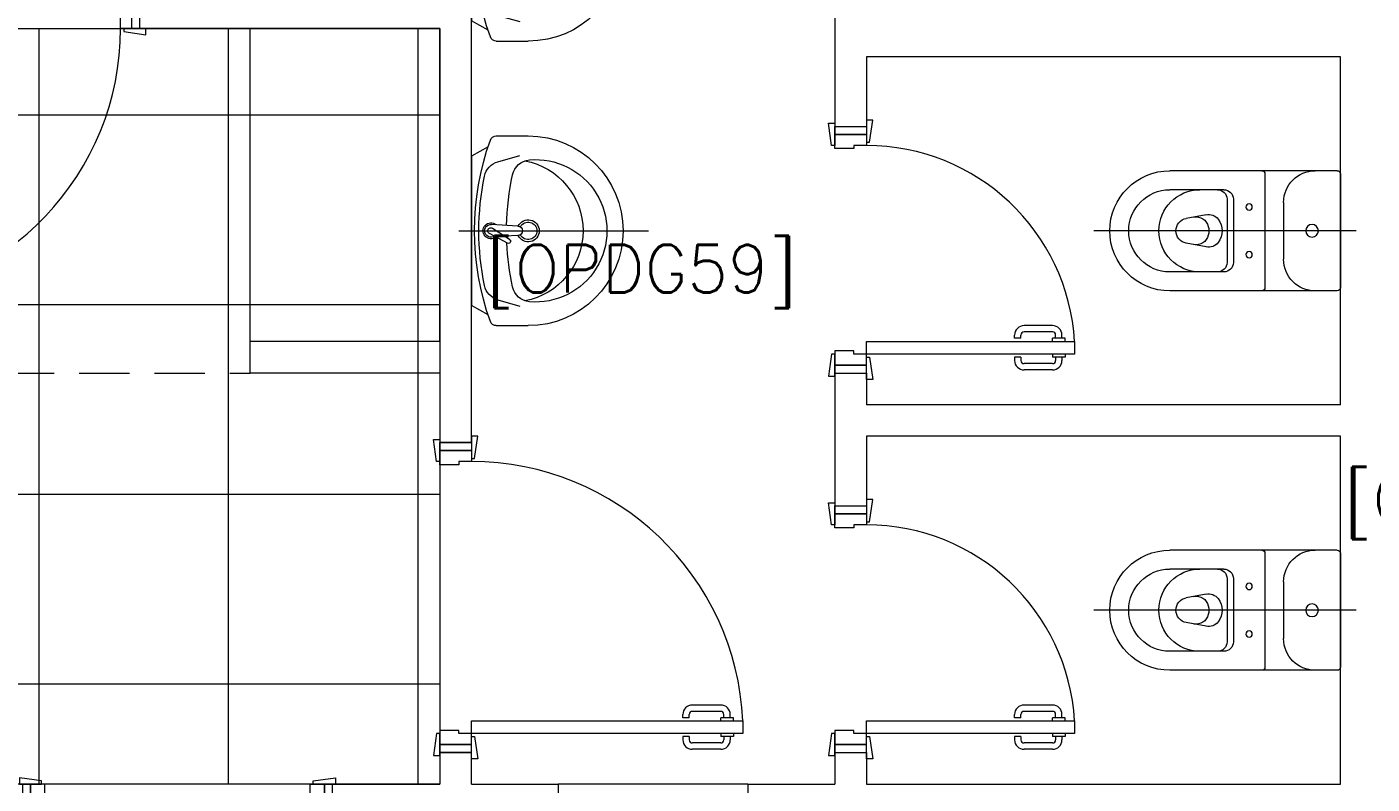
# Model space of a CAD drawing. Header units: inches. Extents: x -246178 to 57169, y -29325 to 19878.
# Drawn here: x 11362 to 15618, y 3883 to 6278 of the extents above; entities that cross this region are included whole.
import ezdxf

# ---------------------------------------------------------------- set-up
doc = ezdxf.new("R2010")
doc.units = ezdxf.units.IN
doc.header["$LTSCALE"] = 25
doc.header["$MEASUREMENT"] = 0
doc.linetypes.add('00-Ground Floor$0$HIDDEN', pattern=[9.525, 6.35, -3.175])
doc.linetypes.add('DASHDOT', pattern=[25.4, 12.7, -6.35, 0, -6.35])
doc.layers.get('0').update_dxf_attribs({"color": 8})
for name, color, linetype, lineweight in [('00-Ground Floor$0$72_EGR_BASE_TEXT', 252, 'Continuous', 5), ('00-Ground Floor$0$Aluminum', 251, 'Continuous', 5), ('00-Ground Floor$0$Frame', 252, 'Continuous', 9), ('00-Ground Floor$0$Proj', 251, 'Continuous', 5), ('00-Ground Floor$0$SANIT', 250, 'Continuous', 5), ('00-Ground Floor$0$Walls', 251, 'Continuous', 5), ('00-Ground Floor$0$Wooden Joinery', 251, 'Continuous', 5), ('E-LITE-CLNG-CNDT', 6, 'DASHDOT', 35)]:
    doc.layers.add(name, color=color, linetype=linetype, lineweight=lineweight)
doc.styles.add('00-Ground Floor$0$SIMPLEX', font='SIMPLEX.shx', dxfattribs={"height": 150})

# ---------------------------------------------------------------- blocks, each defined once
blk = doc.blocks.new('00-Ground Floor$0$A$C72370EFE')
at = {"layer": '00-Ground Floor$0$Wooden Joinery'}
for p, q in [((-0.01, -0.04), (-0.02, -0.04)), ((-0.01, -0.03), (-0.01, -0.07)), ((0, -0.03), (-0.01, -0.03)), ((0.04, -0.03), (0.05, -0.03)), ((0.05, -0.03), (0.05, -0.07)), ((0.05, -0.04), (0.06, -0.04)), ((-0.05, -0.07), (-0.05, -0.16)), ((-0.03, -0.07), (-0.03, -0.16)), ((-0.01, -0.06), (-0.02, -0.06)), ((0, -0.07), (-0.01, -0.07)), ((0.04, -0.07), (0.05, -0.07)), ((0.05, -0.06), (0.06, -0.06)), ((0.07, -0.07), (0.07, -0.16)), ((0.09, -0.07), (0.09, -0.16)), ((-0.01, -0.17), (-0.02, -0.17)), ((-0.01, -0.17), (-0.01, -0.19)), ((0.05, -0.17), (0.06, -0.17)), ((0.05, -0.17), (0.05, -0.19)), ((-0.01, -0.19), (-0.02, -0.19)), ((0.05, -0.19), (0.06, -0.19))]:
    blk.add_line(p, q, dxfattribs=at)
for centre, radius, start, end in [((-0.02, -0.07), 0.03, 90, 180), ((0.06, -0.07), 0.03, 0, 90), ((-0.02, -0.07), 0.01, 90, 180), ((0.06, -0.07), 0.01, 0, 90), ((-0.02, -0.16), 0.03, 180, 270), ((-0.02, -0.16), 0.01, 180, 270), ((0.06, -0.16), 0.01, 270, 0), ((0.06, -0.16), 0.03, 270, 0)]:
    blk.add_arc(centre, radius, start, end, dxfattribs=at)
blk = doc.blocks.new('00-Ground Floor$0$A$C5DAD61B4')
at = {"layer": '00-Ground Floor$0$Wooden Joinery'}
for points in [[(80, 959.1), (80, 969.1), (10, 979.1), (10, 959.1)], [(940, 959.1), (940, 969.1), (1010, 979.1), (1010, 959.1)], [(70, 859.1), (70, 849.1), (0, 839.1), (0, 859.1)], [(120, 859.1), (120, 0), (80, 0), (80, 859.1)], [(950, 859.1), (950, 849.1), (1020, 839.1), (1020, 859.1)]]:
    blk.add_lwpolyline(points, close=True, dxfattribs=at)
for points in [[(45, 859.1), (45, 959.1), (20, 959.1), (20, 859.1), (45, 859.1)], [(45, 859.1), (80, 859.1), (80, 899.1), (90, 899.1), (90, 959.1), (45, 959.1), (45, 859.1)], [(975, 859.1), (940, 859.1), (940, 899.1), (930, 899.1), (930, 959.1), (975, 959.1), (975, 859.1)], [(975, 859.1), (975, 959.1), (1000, 959.1), (1000, 859.1), (975, 859.1)]]:
    blk.add_lwpolyline(points, dxfattribs=at)
blk.add_arc((80, 859.1), 860, 272.666, 0, dxfattribs=at)
at = {"layer": '00-Ground Floor$0$Wooden Joinery', "xscale": 999.9999999998854, "yscale": 999.9999999998854, "zscale": 999.9999999998854, "rotation": 180}
blk.add_blockref('00-Ground Floor$0$A$C72370EFE', (120, 0), dxfattribs=at)
blk = doc.blocks.new('00-Ground Floor$0$A$C268A7CF0')
at = {"layer": '00-Ground Floor$0$Wooden Joinery'}
for points in [[(80, 758.8), (80, 768.8), (10, 778.8), (10, 758.8)], [(740, 758.8), (740, 768.8), (810, 778.8), (810, 758.8)], [(70, 658.8), (70, 648.8), (0, 638.8), (0, 658.8)], [(120, 658.8), (120, 0), (80, 0), (80, 658.8)], [(750, 658.8), (750, 648.8), (820, 638.8), (820, 658.8)]]:
    blk.add_lwpolyline(points, close=True, dxfattribs=at)
for points in [[(45, 658.8), (45, 758.8), (20, 758.8), (20, 658.8), (45, 658.8)], [(45, 658.8), (80, 658.8), (80, 698.8), (90, 698.8), (90, 758.8), (45, 758.8), (45, 658.8)], [(775, 658.8), (740, 658.8), (740, 698.8), (730, 698.8), (730, 758.8), (775, 758.8), (775, 658.8)], [(775, 658.8), (775, 758.8), (800, 758.8), (800, 658.8), (775, 658.8)]]:
    blk.add_lwpolyline(points, dxfattribs=at)
blk.add_arc((80, 658.8), 660, 273.4748, 0, dxfattribs=at)
at = {"layer": '00-Ground Floor$0$Wooden Joinery', "xscale": 999.9999999998854, "yscale": 999.9999999998854, "zscale": 999.9999999998854, "rotation": 180}
blk.add_blockref('00-Ground Floor$0$A$C72370EFE', (120, 0), dxfattribs=at)
blk = doc.blocks.new('00-Ground Floor$0$WC manta')
at = {"layer": '00-Ground Floor$0$SANIT'}
for p, q in [((-0.13, 0.18), (-0.13, -0.18)), ((-0.12, 0.19), (0.41, 0.19)), ((0.109, 0.18), (0.109, -0.18)), ((0.239, 0.13), (0.41, 0.13)), ((0.05, 0.09), (0.05, -0.09)), ((0.209, 0.1), (0.209, -0.1)), ((0.229, 0.1), (0.229, -0.1)), ((0.2955, 0.051), (0.3581, 0.0393)), ((-0.18, 0), (0.65, 0)), ((0.2955, -0.051), (0.3581, -0.0393)), ((0.239, -0.13), (0.41, -0.13)), ((-0.12, -0.19), (0.41, -0.19))]:
    blk.add_line(p, q, dxfattribs=at)
for centre, radius in [((0.159, 0.0752), 0.01), ((-0.04, 0), 0.02), ((0.159, -0.0753), 0.01)]:
    blk.add_circle(centre, radius, dxfattribs=at)
for centre, radius, start, end in [((-0.12, 0.18), 0.01, 90, 180), ((-0.05, 0.09), 0.1, 0, 90), ((0.119, 0.18), 0.01, 90, 180), ((0.41, 0), 0.19, 270, 90), ((0.239, 0.1), 0.03, 90, 180), ((0.259, 0.1), 0.03, 90, 180), ((0.3147, 0), 0.13, 270, 90), ((0.41, 0), 0.13, 270, 90), ((0.2882, 0.0117), 0.04, 79.4289, 141.525), ((0.3271, 0.0044), 0.04, 79.4289, 166.4176), ((0.3029, 0), 0.0588, 141.525, 218.475), ((0.3454, 0), 0.0588, 166.4176, 193.5824), ((0.3507, 0), 0.04, 280.5711, 79.4289), ((0.2882, -0.0117), 0.04, 218.475, 280.5711), ((0.3271, -0.0044), 0.04, 193.5824, 280.5711), ((-0.05, -0.09), 0.1, 270, 0), ((0.239, -0.1), 0.03, 180, 270), ((0.259, -0.1), 0.03, 180, 270), ((-0.12, -0.18), 0.01, 180, 270), ((0.119, -0.18), 0.01, 180, 270)]:
    blk.add_arc(centre, radius, start, end, dxfattribs=at)
blk = doc.blocks.new('00-Ground Floor$0$lav-manta 60')
at = {"layer": '00-Ground Floor$0$SANIT'}
for p, q in [((-0.2658, -0.0529), (-0.2358, 0)), ((-0.2358, 0), (0.2358, 0)), ((0, 0.04), (0, -0.56)), ((0.2658, -0.0529), (0.2358, 0)), ((-0.3, -0.0789), (-0.3, -0.18)), ((-0.2185, -0.0841), (-0.2383, -0.1537)), ((-0.015, -0.1473), (-0.0199, -0.064)), ((0.0274, -0.121), (-0.0078, -0.0673)), ((0.0389, -0.1142), (0.0087, -0.0575)), ((0.0191, -0.077), (0.0199, -0.064)), ((0.2185, -0.0841), (0.2383, -0.1537)), ((0.3, -0.0789), (0.3, -0.18)), ((0.015, -0.1473), (0.0174, -0.1057))]:
    blk.add_line(p, q, dxfattribs=at)
for centre, radius, start, end in [((0, -0.8557), 0.8457, 70.1771, 109.8229), ((-0.1608, -0.1006), 0.06, 101.8086, 164.0794), ((0, -0.8696), 0.8457, 78.1914, 101.8086), ((0, -0.0617), 0.025, 320.7474, 220.368), ((0, -0.0617), 0.02, 353.2671, 186.682), ((0.1608, -0.1006), 0.06, 15.9206, 78.1914), ((-0.28, -0.0789), 0.02, 109.8229, 180), ((0, -0.0617), 0.00966, 25.4127, 215.9577), ((0.28, -0.0789), 0.02, 0, 70.1771), ((0, -0.9572), 0.8457, 91.1572, 102.0883), ((0, -0.9572), 0.8457, 88.5486, 88.844), ((0.0332, -0.1176), 0.00666, 210.6852, 30.6852), ((0, -0.9572), 0.8457, 77.9117, 87.4274), ((-0.1645, -0.189), 0.06, 102.0883, 174.8142), ((0, -0.1282), 0.2252, 190.6097, 349.3903), ((0, -0.18), 0.035, 115.3106, 64.6894), ((0, -0.18), 0.0275, 117.1496, 62.8504), ((0, -0.1473), 0.015, 180, 0), ((0.1645, -0.189), 0.06, 5.1858, 77.9117), ((0, -0.18), 0.3, 180, 0), ((0, -0.2039), 0.2252, 174.8142, 5.1858)]:
    blk.add_arc(centre, radius, start, end, dxfattribs=at)
blk = doc.blocks.new('00-Ground Floor$0$A$C67991EB9')
at = {"color": 254}
for p, q in [((8307.9, 6272.6, 0), (12667.9, 6272.6, 0)), ((12667.9, 6272.6, 0), (12667.9, 3882.6, 0)), ((12667.9, 3882.6, 0), (8307.9, 3882.6, 0))]:
    blk.add_line(p, q, dxfattribs=at)
at = {"color": 254, "linetype": 'Continuous'}
for p, q in [((11400, 3882.6), (11400, 6272.6)), ((12000, 3882.6), (12000, 6272.6)), ((12600, 3882.6), (12600, 6272.6)), ((8307.9, 6000), (12667.9, 6000)), ((8307.9, 5400), (12667.9, 5400)), ((8307.9, 4800), (12667.9, 4800)), ((8307.9, 4200), (12667.9, 4200))]:
    blk.add_line(p, q, dxfattribs=at)
blk = doc.blocks.new('00-Ground Floor$0$A$Ce9e1c4c3')
at = {"layer": '00-Ground Floor$0$Frame', "color": 254}
blk.add_blockref('00-Ground Floor$0$A$C67991EB9', (-100000, 0), dxfattribs=at)
blk = doc.blocks.new('00-Ground Floor')
at = {"layer": '00-Ground Floor$0$Aluminum'}
blk.add_line((13642.9, 3882.6, 0), (13042.9, 3882.6, 0), dxfattribs=at)
at = {"layer": '00-Ground Floor$0$Proj', "linetype": '00-Ground Floor$0$HIDDEN'}
blk.add_line((8907.9, 5182.6, 0), (12067.9, 5182.6, 0), dxfattribs=at)
at = {"layer": '00-Ground Floor$0$Walls'}
for p, q in [((12767.9, 4962.6, 0), (12767.9, 8502.6, 0)), ((11717.9, 6372.6, 0), (11717.9, 6272.6, 0)), ((13917.9, 6382.6, 0), (13917.9, 5962.6, 0)), ((12667.9, 6272.6, 0), (11717.9, 6272.6, 0)), ((12667.9, 5282.6, 0), (12667.9, 6272.6, 0)), ((15517.9, 6182.6, 0), (14017.9, 6182.6, 0)), ((14017.9, 6182.6, 0), (14017.9, 5962.6, 0)), ((15517.9, 5082.6, 0), (15517.9, 6182.6, 0)), ((13917.9, 5962.6, 0), (14017.9, 5962.6, 0)), ((12667.9, 5282.6, 0), (12067.9, 5282.6, 0)), ((12067.9, 5182.6, 0), (12067.9, 5282.6, 0)), ((12667.9, 5182.6, 0), (12067.9, 5182.6, 0)), ((12667.9, 5182.6, 0), (12667.9, 4962.6, 0)), ((13917.9, 5182.6, 0), (13917.9, 4762.6, 0)), ((13917.9, 5182.6, 0), (14017.9, 5182.6, 0)), ((14017.9, 5182.6, 0), (14017.9, 5082.6, 0)), ((15517.9, 5082.6, 0), (14017.9, 5082.6, 0)), ((15517.9, 4982.6, 0), (14017.9, 4982.6, 0)), ((14017.9, 4982.6, 0), (14017.9, 4762.6, 0)), ((15517.9, 3882.6, 0), (15517.9, 4982.6, 0)), ((12767.9, 4962.6, 0), (12667.9, 4962.6, 0)), ((13917.9, 4762.6, 0), (14017.9, 4762.6, 0)), ((12667.9, 3982.6, 0), (12667.9, 3882.6, 0)), ((12767.9, 3982.6, 0), (12667.9, 3982.6, 0)), ((12767.9, 3882.6, 0), (12767.9, 3982.6, 0)), ((13917.9, 3982.6, 0), (14017.9, 3982.6, 0)), ((13917.9, 3982.6, 0), (13917.9, 3882.6, 0)), ((14017.9, 3982.6, 0), (14017.9, 3882.6, 0)), ((12327.9, 3882.6, 0), (12667.9, 3882.6, 0)), ((12767.9, 3882.6, 0), (13042.9, 3882.6, 0)), ((13042.9, 3882.6, 0), (13042.9, 3782.6, 0)), ((13642.9, 3882.6, 0), (13917.9, 3882.6, 0)), ((13642.9, 3882.6, 0), (13642.9, 3782.6, 0)), ((14017.9, 3882.6, 0), (15517.9, 3882.6, 0))]:
    blk.add_line(p, q, dxfattribs=at)
at = {"layer": '00-Ground Floor$0$Wooden Joinery'}
blk.add_line((12067.9, 5282.6, 0), (12067.9, 6272.6, 0), dxfattribs=at)
at = {"layer": '00-Ground Floor$0$Wooden Joinery', "elevation": 0}
blk.add_lwpolyline([(11692.9, 6272.6), (11657.9, 6272.6), (11657.9, 6312.6), (11647.9, 6312.6), (11647.9, 6372.6), (11692.9, 6372.6), (11692.9, 6272.6)], dxfattribs=at)
blk.add_lwpolyline([(11667.9, 6272.6), (11667.9, 6262.6), (11737.9, 6252.6), (11737.9, 6272.6)], close=True, dxfattribs=at)
at = {"layer": '00-Ground Floor$0$Wooden Joinery'}
blk.add_arc((10797.9, 6272.6, 0), 860, 272.666, 0, dxfattribs=at)
at = {"color": 254}
blk.add_blockref('00-Ground Floor$0$A$Ce9e1c4c3', (100000, 0), dxfattribs=at)
at = {"layer": '00-Ground Floor$0$SANIT', "xscale": -1000.000000000223, "yscale": 1000.000000000223, "zscale": 1000.000000000223, "rotation": 90}
for p in [(12767.9, 6532.6, 0), (12767.9, 5632.6, 0)]:
    blk.add_blockref('00-Ground Floor$0$lav-manta 60', p, dxfattribs=at)
at = {"layer": '00-Ground Floor$0$SANIT', "xscale": -999.9999999999995, "yscale": 999.9999999999995, "zscale": 999.9999999999995}
for p in [(15387.9, 5632.6, 0), (15387.9, 4432.6, 0)]:
    blk.add_blockref('00-Ground Floor$0$WC manta', p, dxfattribs=at)
at = {"layer": '00-Ground Floor$0$Wooden Joinery', "rotation": 90.00000000000001}
for name, p in [('00-Ground Floor$0$A$C268A7CF0', (14676.7, 5162.6, 0)), ('00-Ground Floor$0$A$C5DAD61B4', (13627, 3962.6, 0)), ('00-Ground Floor$0$A$C268A7CF0', (14676.7, 3962.6, 0))]:
    blk.add_blockref(name, p, dxfattribs=at)
at = {"layer": '00-Ground Floor$0$Wooden Joinery', "xscale": -1}
blk.add_blockref('00-Ground Floor$0$A$C5DAD61B4', (12347.9, 2923.5, 0), dxfattribs=at)
at = {"layer": '00-Ground Floor$0$72_EGR_BASE_TEXT', "char_height": 150, "attachment_point": 2, "style": '00-Ground Floor$0$SIMPLEX'}
for s, insert in [('[OPDG59]', (13306.8, 5588, 0)), ('[OPDG55]', (16020.8, 4857.2, 0))]:
    blk.add_mtext(s, dxfattribs=dict(at, insert=insert))

msp = doc.modelspace()

# ---------------------------------------------------------------- block references
at = {"layer": 'E-LITE-CLNG-CNDT'}
msp.add_blockref('00-Ground Floor', (0, 0), dxfattribs=at)

doc.saveas('drawing.dxf')
